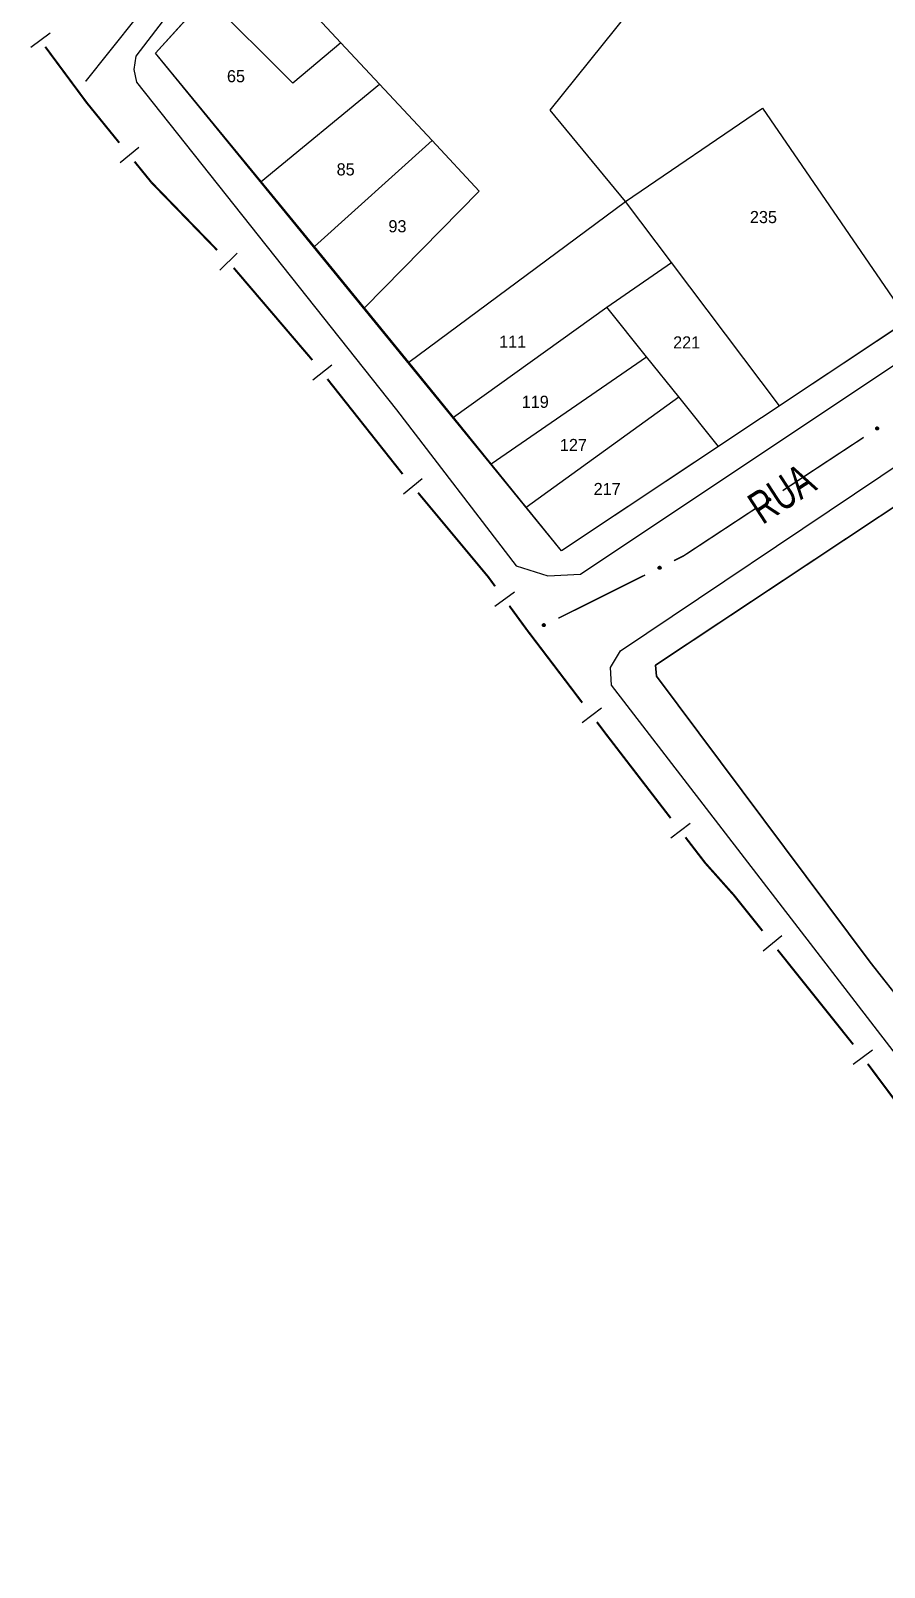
# Model space of a CAD drawing. Extents: x 199577 to 200882, y 4838726 to 4840156.
# Drawn here: x 199843.7 to 199949.3, y 4838885.6 to 4839075.8 of the extents above; entities that cross this region are included whole.
import ezdxf
from ezdxf.enums import TextEntityAlignment as Align

# ---------------------------------------------------------------- set-up
doc = ezdxf.new("R2010")
doc.units = 0
doc.header["$LTSCALE"] = 1.5
doc.header["$MEASUREMENT"] = 0
for name, color, linetype in [('CD_MALHA_LOTES', 7, 'CONTINUOUS'), ('LM-LIM-SETORES-BAIRROS', 250, 'CONTINUOUS'), ('RU-QUADRA', 210, 'CONTINUOUS'), ('SV-EIXO-RUA-PAV', 20, 'CONTINUOUS'), ('SV-RUA-PAVIM', 7, 'CONTINUOUS'), ('SV-TXT-RUA-PAV', 7, 'CONTINUOUS'), ('Th_NmrPorta', 1, 'CONTINUOUS')]:
    doc.layers.add(name, color=color, linetype=linetype)
doc.styles.add('ARIAL', font='ARIAL.SHX')

msp = doc.modelspace()

# ---------------------------------------------------------------- linework, layer by layer
at = {"layer": 'CD_MALHA_LOTES', "linetype": 'Continuous', "flags": 128}
for points in [[(199882.06, 4839074.32), (199871, 4839086.18)], [(199907.96, 4839065.99), (199924.24, 4839086.22)], [(199859.15, 4839073.03), (199865.44, 4839080.01)], [(199876.14, 4839069.32), (199865.44, 4839080.01)], [(199882.06, 4839074.32), (199876.14, 4839069.32)], [(199886.84, 4839069.2), (199882.06, 4839074.32)], [(199872.2, 4839057.13), (199859.15, 4839073.03)], [(199872.2, 4839057.13), (199886.84, 4839069.2)], [(199886.84, 4839069.2), (199893.36, 4839062.21)], [(199917.32, 4839054.65), (199907.96, 4839065.99)], [(199917.32, 4839054.65), (199934.26, 4839066.21)], [(199934.26, 4839066.21), (199952.27, 4839039.95)], [(199878.8, 4839049.09), (199893.36, 4839062.21)], [(199893.36, 4839062.21), (199899.2, 4839055.94)], [(199878.8, 4839049.09), (199872.2, 4839057.13)], [(199899.2, 4839055.94), (199885.02, 4839041.5)], [(199890.49, 4839034.8), (199917.32, 4839054.65)], [(199923.01, 4839047.12), (199917.32, 4839054.65)], [(199885.02, 4839041.5), (199878.8, 4839049.09)], [(199915, 4839041.58), (199923.01, 4839047.12)], [(199936.37, 4839029.37), (199923.01, 4839047.12)], [(199890.49, 4839034.8), (199885.02, 4839041.5)], [(199896.01, 4839027.96), (199915, 4839041.58)], [(199919.92, 4839035.44), (199915, 4839041.58)], [(199952.27, 4839039.95), (199936.37, 4839029.37)], [(199900.68, 4839022.19), (199919.92, 4839035.44)], [(199923.89, 4839030.49), (199919.92, 4839035.44)], [(199896.01, 4839027.96), (199890.49, 4839034.8)], [(199905.02, 4839016.82), (199923.89, 4839030.49)], [(199928.81, 4839024.34), (199923.89, 4839030.49)], [(199900.68, 4839022.19), (199896.01, 4839027.96)], [(199952.07, 4838954.82), (199947.58, 4838960.53), (199921.15, 4838995.9), (199921.02, 4838997.28), (199967.53, 4839028.12)], [(199936.37, 4839029.37), (199928.81, 4839024.34)], [(199928.81, 4839024.34), (199909.39, 4839011.41)], [(199905.02, 4839016.82), (199900.68, 4839022.19)], [(199909.39, 4839011.41), (199905.02, 4839016.82)]]:
    msp.add_lwpolyline(points, dxfattribs=at)
at = {"layer": 'LM-LIM-SETORES-BAIRROS'}
for points in [[(199846.101186, 4839075.513603), (199843.690884, 4839073.72742)], [(199857.071163, 4839061.331947), (199854.742173, 4839059.440967)], [(199869.23221, 4839048.259305), (199867.079339, 4839046.170012)], [(199880.961316, 4839034.408245), (199878.608945, 4839032.546431)], [(199892.14192, 4839020.350349), (199889.836954, 4839018.430158)], [(199903.549815, 4839006.310791), (199901.127104, 4839004.541477)], [(199914.349929, 4838991.943144), (199911.957257, 4838990.133414)], [(199925.301302, 4838977.673992), (199922.923988, 4838975.844135)], [(199936.669421, 4838963.762966), (199934.325827, 4838961.890116)], [(199947.886513, 4838949.622555), (199945.481582, 4838947.829147)]]:
    msp.add_lwpolyline(points, dxfattribs=at)
at = {"layer": 'LM-LIM-SETORES-BAIRROS', "const_width": 0.25}
for points in [[(199850.61, 4839066.91), (199845.491429, 4839073.817078)], [(199850.864055, 4839066.597098), (199850.61, 4839066.91)], [(199854.646015, 4839061.939117), (199850.864055, 4839066.597098)], [(199858.64, 4839057.02), (199856.536995, 4839059.610127)], [(199859.10217, 4839056.543766), (199858.64, 4839057.02)], [(199866.762912, 4839048.649906), (199859.10217, 4839056.543766)], [(199878.542265, 4839035.044224), (199868.805837, 4839046.454831)], [(199889.714803, 4839020.931358), (199880.405735, 4839032.693214)], [(199900.32, 4839008.19), (199891.629501, 4839018.621932)], [(199900.569146, 4839007.848845), (199900.32, 4839008.19)], [(199901.158917, 4839007.041275), (199900.569146, 4839007.848845)], [(199905.14, 4839001.59), (199902.928231, 4839004.618564)], [(199905.291235, 4839001.391204), (199905.14, 4839001.59)], [(199910.8, 4838994.15), (199905.291235, 4839001.391204)], [(199911.343863, 4838993.43095), (199910.8, 4838994.15)], [(199911.947106, 4838992.633393), (199911.343863, 4838993.43095)], [(199914.96, 4838988.65), (199913.756836, 4838990.240722)], [(199914.96336, 4838988.645635), (199914.96, 4838988.65)], [(199922.89274, 4838978.34394), (199914.96336, 4838988.645635)], [(199927.16, 4838972.8), (199924.722597, 4838975.966626)], [(199927.162624, 4838972.797054), (199927.16, 4838972.8)], [(199930.74, 4838968.78), (199927.162624, 4838972.797054)], [(199931.12764, 4838968.294927), (199930.74, 4838968.78)], [(199934.249057, 4838964.388937), (199931.12764, 4838968.294927)], [(199945.486159, 4838950.327374), (199936.121907, 4838962.045343)], [(199951.64, 4838942.08), (199947.28185, 4838947.924208)]]:
    msp.add_lwpolyline(points, dxfattribs=at)
at = {"layer": 'RU-QUADRA', "linetype": 'Continuous', "flags": 128}
for points in [[(200000, 4839084.79), (200005.25, 4839075.5), (200000, 4839071.72), (199909.39, 4839011.41), (199859.15, 4839073.03), (199871, 4839086.18)], [(200000, 4839049.66), (199921.02, 4838997.28), (199921.15, 4838995.9), (199947.58, 4838960.53), (200000, 4838893.85)]]:
    msp.add_lwpolyline(points, dxfattribs=at)
at = {"layer": 'SV-EIXO-RUA-PAV', "const_width": 0.18}
for points in [[(199850.48, 4839069.53), (199857.96387, 4839078.910389)], [(199946.778481, 4839025.471757), (199936.755135, 4839018.873839)], [(199933.414019, 4839016.674533), (199925.06123, 4839011.176267)], [(199924.52, 4839010.82), (199923.30985, 4839010.217058)], [(199925.06123, 4839011.176267), (199924.52, 4839010.82)], [(199919.72962, 4839008.433254), (199908.988932, 4839003.081841)], [(199905.312182, 4839001.51984), (199905.219738, 4839001.485185)]]:
    msp.add_lwpolyline(points, dxfattribs=at)
at = {"layer": 'SV-EIXO-RUA-PAV'}
for points in [[(199948.629577, 4839026.558462), (199948.620385, 4839026.510425), (199948.602662, 4839026.471019), (199948.57842, 4839026.442408), (199948.550406, 4839026.42271), (199948.519476, 4839026.405786), (199948.484528, 4839026.395604), (199948.443236, 4839026.392894), (199948.394984, 4839026.401777), (199948.35581, 4839026.422586), (199948.326488, 4839026.444851), (199948.304267, 4839026.47288), (199948.28833, 4839026.503202), (199948.278953, 4839026.539854), (199948.276616, 4839026.581726), (199948.286722, 4839026.630029), (199948.304362, 4839026.668542), (199948.328536, 4839026.695601), (199948.356856, 4839026.717763), (199948.38864, 4839026.734662), (199948.423003, 4839026.74446), (199948.465166, 4839026.746737), (199948.51271, 4839026.73613), (199948.551322, 4839026.718975), (199948.578714, 4839026.695187), (199948.599904, 4839026.666815), (199948.617256, 4839026.635999), (199948.628954, 4839026.601294), (199948.629577, 4839026.558462)], [(199935.265115, 4839017.761237), (199935.255923, 4839017.7132), (199935.2382, 4839017.673795), (199935.213958, 4839017.645183), (199935.185944, 4839017.625485), (199935.155014, 4839017.608562), (199935.120066, 4839017.598379), (199935.078774, 4839017.59567), (199935.030522, 4839017.604552), (199934.991348, 4839017.625361), (199934.962026, 4839017.647627), (199934.939805, 4839017.675656), (199934.923868, 4839017.705978), (199934.914491, 4839017.74263), (199934.912154, 4839017.784502), (199934.92226, 4839017.832805), (199934.9399, 4839017.871318), (199934.964075, 4839017.898377), (199934.992394, 4839017.920538), (199935.024178, 4839017.937437), (199935.058542, 4839017.947235), (199935.100704, 4839017.949513), (199935.148248, 4839017.938906), (199935.186861, 4839017.921751), (199935.214252, 4839017.897963), (199935.235442, 4839017.86959), (199935.252794, 4839017.838774), (199935.264492, 4839017.80407), (199935.265115, 4839017.761237)], [(199921.697428, 4839009.290702), (199921.682555, 4839009.24411), (199921.660245, 4839009.207108), (199921.632754, 4839009.181601), (199921.602585, 4839009.165397), (199921.569853, 4839009.152295), (199921.533937, 4839009.146366), (199921.492618, 4839009.148616), (199921.445775, 4839009.163208), (199921.409372, 4839009.188553), (199921.382924, 4839009.214167), (199921.364215, 4839009.244653), (199921.35202, 4839009.276664), (199921.347096, 4839009.314174), (199921.349784, 4839009.356025), (199921.365597, 4839009.402772), (199921.387718, 4839009.438899), (199921.414956, 4839009.462871), (199921.445723, 4839009.481485), (199921.479301, 4839009.494461), (199921.514589, 4839009.500077), (199921.556722, 4839009.497294), (199921.602655, 4839009.481076), (199921.638938, 4839009.459424), (199921.663287, 4839009.43253), (199921.68093, 4839009.401827), (199921.694471, 4839009.369156), (199921.701933, 4839009.333302), (199921.697428, 4839009.290702)], [(199907.358095, 4839002.169242), (199907.338485, 4839002.124437), (199907.312468, 4839002.08994), (199907.282488, 4839002.067413), (199907.250805, 4839002.054414), (199907.216894, 4839002.044767), (199907.180558, 4839002.042583), (199907.139693, 4839002.049093), (199907.094609, 4839002.068449), (199907.061022, 4839002.097423), (199907.037364, 4839002.125633), (199907.021907, 4839002.15789), (199907.013087, 4839002.190991), (199907.012067, 4839002.228809), (199907.019068, 4839002.270158), (199907.039629, 4839002.31502), (199907.065367, 4839002.348665), (199907.094937, 4839002.369693), (199907.127464, 4839002.385027), (199907.162203, 4839002.394461), (199907.197883, 4839002.396399), (199907.239502, 4839002.389275), (199907.283512, 4839002.368394), (199907.317363, 4839002.343108), (199907.3388, 4839002.31384), (199907.353175, 4839002.281477), (199907.363265, 4839002.247582), (199907.366981, 4839002.211148), (199907.358095, 4839002.169242)]]:
    msp.add_lwpolyline(points, close=True, dxfattribs=at)
for points in [[(199948.465166, 4839026.746737), (199948.276616, 4839026.581726)], [(199948.51271, 4839026.73613), (199948.278953, 4839026.539854)], [(199948.486572, 4839026.738045), (199948.280046, 4839026.562891)], [(199948.423003, 4839026.74446), (199948.286722, 4839026.630029)], [(199948.529652, 4839026.727196), (199948.287015, 4839026.525005)], [(199948.440793, 4839026.740583), (199948.287893, 4839026.610531)], [(199948.551322, 4839026.718975), (199948.28833, 4839026.503202)], [(199948.561696, 4839026.705815), (199948.298543, 4839026.490119)], [(199948.402546, 4839026.736644), (199948.300632, 4839026.653222)], [(199948.578714, 4839026.695187), (199948.304267, 4839026.47288)], [(199948.38864, 4839026.734662), (199948.304362, 4839026.668542)], [(199948.586902, 4839026.679933), (199948.315409, 4839026.462015)], [(199948.599904, 4839026.666815), (199948.326488, 4839026.444851)], [(199948.606019, 4839026.648409), (199948.346285, 4839026.434964)], [(199948.617256, 4839026.635999), (199948.35581, 4839026.422586)], [(199948.619076, 4839026.616164), (199948.379468, 4839026.414333)], [(199948.628954, 4839026.601294), (199948.394984, 4839026.401777)], [(199948.627575, 4839026.580918), (199948.42102, 4839026.400844)], [(199948.629577, 4839026.558462), (199948.443236, 4839026.392894)], [(199948.623507, 4839026.532499), (199948.469828, 4839026.398667)], [(199948.620385, 4839026.510425), (199948.484528, 4839026.395604)], [(199948.610379, 4839026.487918), (199948.508854, 4839026.406386)], [(199948.602662, 4839026.471019), (199948.519476, 4839026.405786)], [(199935.100704, 4839017.949513), (199934.912154, 4839017.784502)], [(199935.148248, 4839017.938906), (199934.914491, 4839017.74263)], [(199935.12211, 4839017.94082), (199934.915584, 4839017.765667)], [(199935.058542, 4839017.947235), (199934.92226, 4839017.832805)], [(199935.165191, 4839017.929972), (199934.922553, 4839017.72778)], [(199935.076331, 4839017.943359), (199934.923431, 4839017.813307)], [(199935.186861, 4839017.921751), (199934.923868, 4839017.705978)], [(199935.197234, 4839017.908591), (199934.934081, 4839017.692895)], [(199935.038084, 4839017.939419), (199934.93617, 4839017.855998)], [(199935.214252, 4839017.897963), (199934.939805, 4839017.675656)], [(199935.024178, 4839017.937437), (199934.9399, 4839017.871318)], [(199935.22244, 4839017.882708), (199934.950948, 4839017.664791)], [(199935.235442, 4839017.86959), (199934.962026, 4839017.647627)], [(199935.241557, 4839017.851185), (199934.981823, 4839017.63774)], [(199935.252794, 4839017.838774), (199934.991348, 4839017.625361)], [(199935.254614, 4839017.81894), (199935.015006, 4839017.617109)], [(199935.264492, 4839017.80407), (199935.030522, 4839017.604552)], [(199935.263113, 4839017.783693), (199935.056558, 4839017.60362)], [(199935.265115, 4839017.761237), (199935.078774, 4839017.59567)], [(199935.259045, 4839017.735275), (199935.105366, 4839017.601442)], [(199935.255923, 4839017.7132), (199935.120066, 4839017.598379)], [(199935.245917, 4839017.690693), (199935.144392, 4839017.609162)], [(199935.2382, 4839017.673795), (199935.155014, 4839017.608562)], [(199921.602655, 4839009.481076), (199921.347096, 4839009.314174)], [(199921.556722, 4839009.497294), (199921.349784, 4839009.356025)], [(199921.576934, 4839009.486104), (199921.350937, 4839009.336915)], [(199921.638938, 4839009.459424), (199921.35202, 4839009.276664)], [(199921.618407, 4839009.470179), (199921.353323, 4839009.298467)], [(199921.647663, 4839009.445118), (199921.360595, 4839009.262453)], [(199921.663287, 4839009.43253), (199921.364215, 4839009.244653)], [(199921.531788, 4839009.4941), (199921.364427, 4839009.383274)], [(199921.514589, 4839009.500077), (199921.365597, 4839009.402772)], [(199921.669591, 4839009.416406), (199921.373978, 4839009.232533)], [(199921.493344, 4839009.494765), (199921.382182, 4839009.424135)], [(199921.68093, 4839009.401827), (199921.382924, 4839009.214167)], [(199921.479301, 4839009.494461), (199921.387718, 4839009.438899)], [(199921.684799, 4839009.382822), (199921.401396, 4839009.201982)], [(199921.694471, 4839009.369156), (199921.409372, 4839009.188553)], [(199921.693905, 4839009.349246), (199921.431873, 4839009.17753)], [(199921.701933, 4839009.333302), (199921.445775, 4839009.163208)], [(199921.698126, 4839009.313236), (199921.471512, 4839009.159167)], [(199921.697428, 4839009.290702), (199921.492618, 4839009.148616)], [(199921.688295, 4839009.265652), (199921.519709, 4839009.151166)], [(199921.682555, 4839009.24411), (199921.533937, 4839009.146366)], [(199921.669928, 4839009.222962), (199921.559379, 4839009.154161)], [(199921.660245, 4839009.207108), (199921.569853, 4839009.152295)], [(199907.283512, 4839002.368394), (199907.012067, 4839002.228809)], [(199907.317363, 4839002.343108), (199907.013087, 4839002.190991)], [(199907.298054, 4839002.355927), (199907.016637, 4839002.212542)], [(199907.258449, 4839002.376054), (199907.018239, 4839002.251031)], [(199907.239502, 4839002.389275), (199907.019068, 4839002.270158)], [(199907.324562, 4839002.327976), (199907.020147, 4839002.175969)], [(199907.3388, 4839002.31384), (199907.021907, 4839002.15789)], [(199907.343404, 4839002.297151), (199907.030365, 4839002.144826)], [(199907.214372, 4839002.388676), (199907.03645, 4839002.295747)], [(199907.353175, 4839002.281477), (199907.037364, 4839002.125633)], [(199907.197883, 4839002.396399), (199907.039629, 4839002.31502)], [(199907.355058, 4839002.262174), (199907.054477, 4839002.111605)], [(199907.176203, 4839002.393311), (199907.058334, 4839002.334553)], [(199907.363265, 4839002.247582), (199907.061022, 4839002.097423)], [(199907.162203, 4839002.394461), (199907.065367, 4839002.348665)], [(199907.360644, 4839002.227837), (199907.082262, 4839002.084132)], [(199907.366981, 4839002.211148), (199907.094609, 4839002.068449)], [(199907.361119, 4839002.191584), (199907.119791, 4839002.061769)], [(199907.358095, 4839002.169242), (199907.139693, 4839002.049093)], [(199907.346421, 4839002.145271), (199907.166902, 4839002.048828)], [(199907.338485, 4839002.124437), (199907.180558, 4839002.042583)], [(199907.323739, 4839002.104708), (199907.206669, 4839002.047706)], [(199907.312468, 4839002.08994), (199907.216894, 4839002.044767)]]:
    msp.add_lwpolyline(points, dxfattribs=at)
at = {"layer": 'SV-RUA-PAVIM', "linetype": 'Continuous'}
for points in [[(200000, 4839184.13, 5.13), (199986.39, 4839195.75, 3.85), (199967.22, 4839211.94, 3.85), (199965.94, 4839212.62, 3.85), (199964.93, 4839212.63, 3.85), (199963.79, 4839212.41, 3.85), (199963.79, 4839212.43, 3.85), (199962.43, 4839211.34, 3.85), (199951.05, 4839195.83, 3.85), (199856.7, 4839072.66, 3.93), (199856.44, 4839071, 3.93), (199856.79, 4839069.43, 3.93), (199888.95, 4839028.88, 3.94), (199903.76, 4839009.59, 3.82), (199907.68, 4839008.32, 3.82), (199911.75, 4839008.55, 3.84), (200000, 4839067.43, 4.57)], [(200000, 4838885.61, 3.34), (199996.12, 4838890.53, 3.34), (199954.74, 4838943.95, 3.5), (199915.56, 4838994.78, 3.87), (199915.44, 4838996.97, 3.87), (199916.68, 4838999.06, 3.88), (199948.89, 4839020.68, 3.96), (200000, 4839054.99, 4.46)]]:
    msp.add_polyline3d(points, dxfattribs=at)

# ---------------------------------------------------------------- texts
at = {"layer": 'SV-TXT-RUA-PAV', "style": 'ARIAL', "width": 0.7}
msp.add_text('RUA', height=4, rotation=33, dxfattribs=at).set_placement((199934.251029, 4839014.603642))
at = {"layer": 'Th_NmrPorta', "color": 1}
for s, p in [('65', (199867.976739, 4839070.177818)), ('85', (199881.552182, 4839058.646739)), ('93', (199887.961695, 4839051.602086)), ('235', (199932.701219, 4839052.74321)), ('111', (199901.666897, 4839037.31676)), ('221', (199923.197344, 4839037.222985)), ('119', (199904.456897, 4839029.87676)), ('127', (199909.186017, 4839024.529553)), ('217', (199913.359632, 4839019.081064))]:
    msp.add_text(s, height=1.5, dxfattribs=at).set_placement(p, align=Align.MIDDLE_LEFT)

doc.saveas('drawing.dxf')
